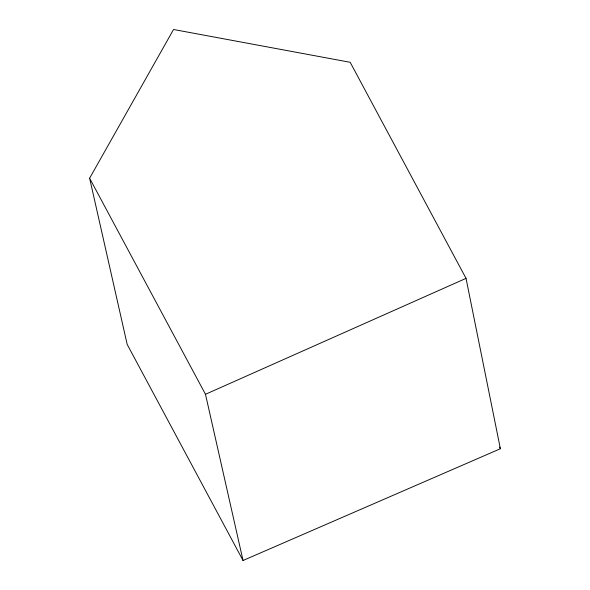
<?xml version="1.0" encoding="UTF-8"?>
<svg xmlns="http://www.w3.org/2000/svg" width="590" height="590" viewBox="0 0 590 590"><rect width="100%" height="100%" fill="white"/><g stroke="black" fill="none" stroke-linecap="round" stroke-linejoin="round"><path stroke-width="0.89" d="M89.621 178.217L173.541 29.5L350.172 62.289L466.034 278.362L500.379 448.732L243.043 560.5L127.189 344.427L89.621 178.217L205.482 394.29L243.043 560.5M205.482 394.29L466.034 278.362M499.509 447.109L500.379 448.732"/></g></svg>
